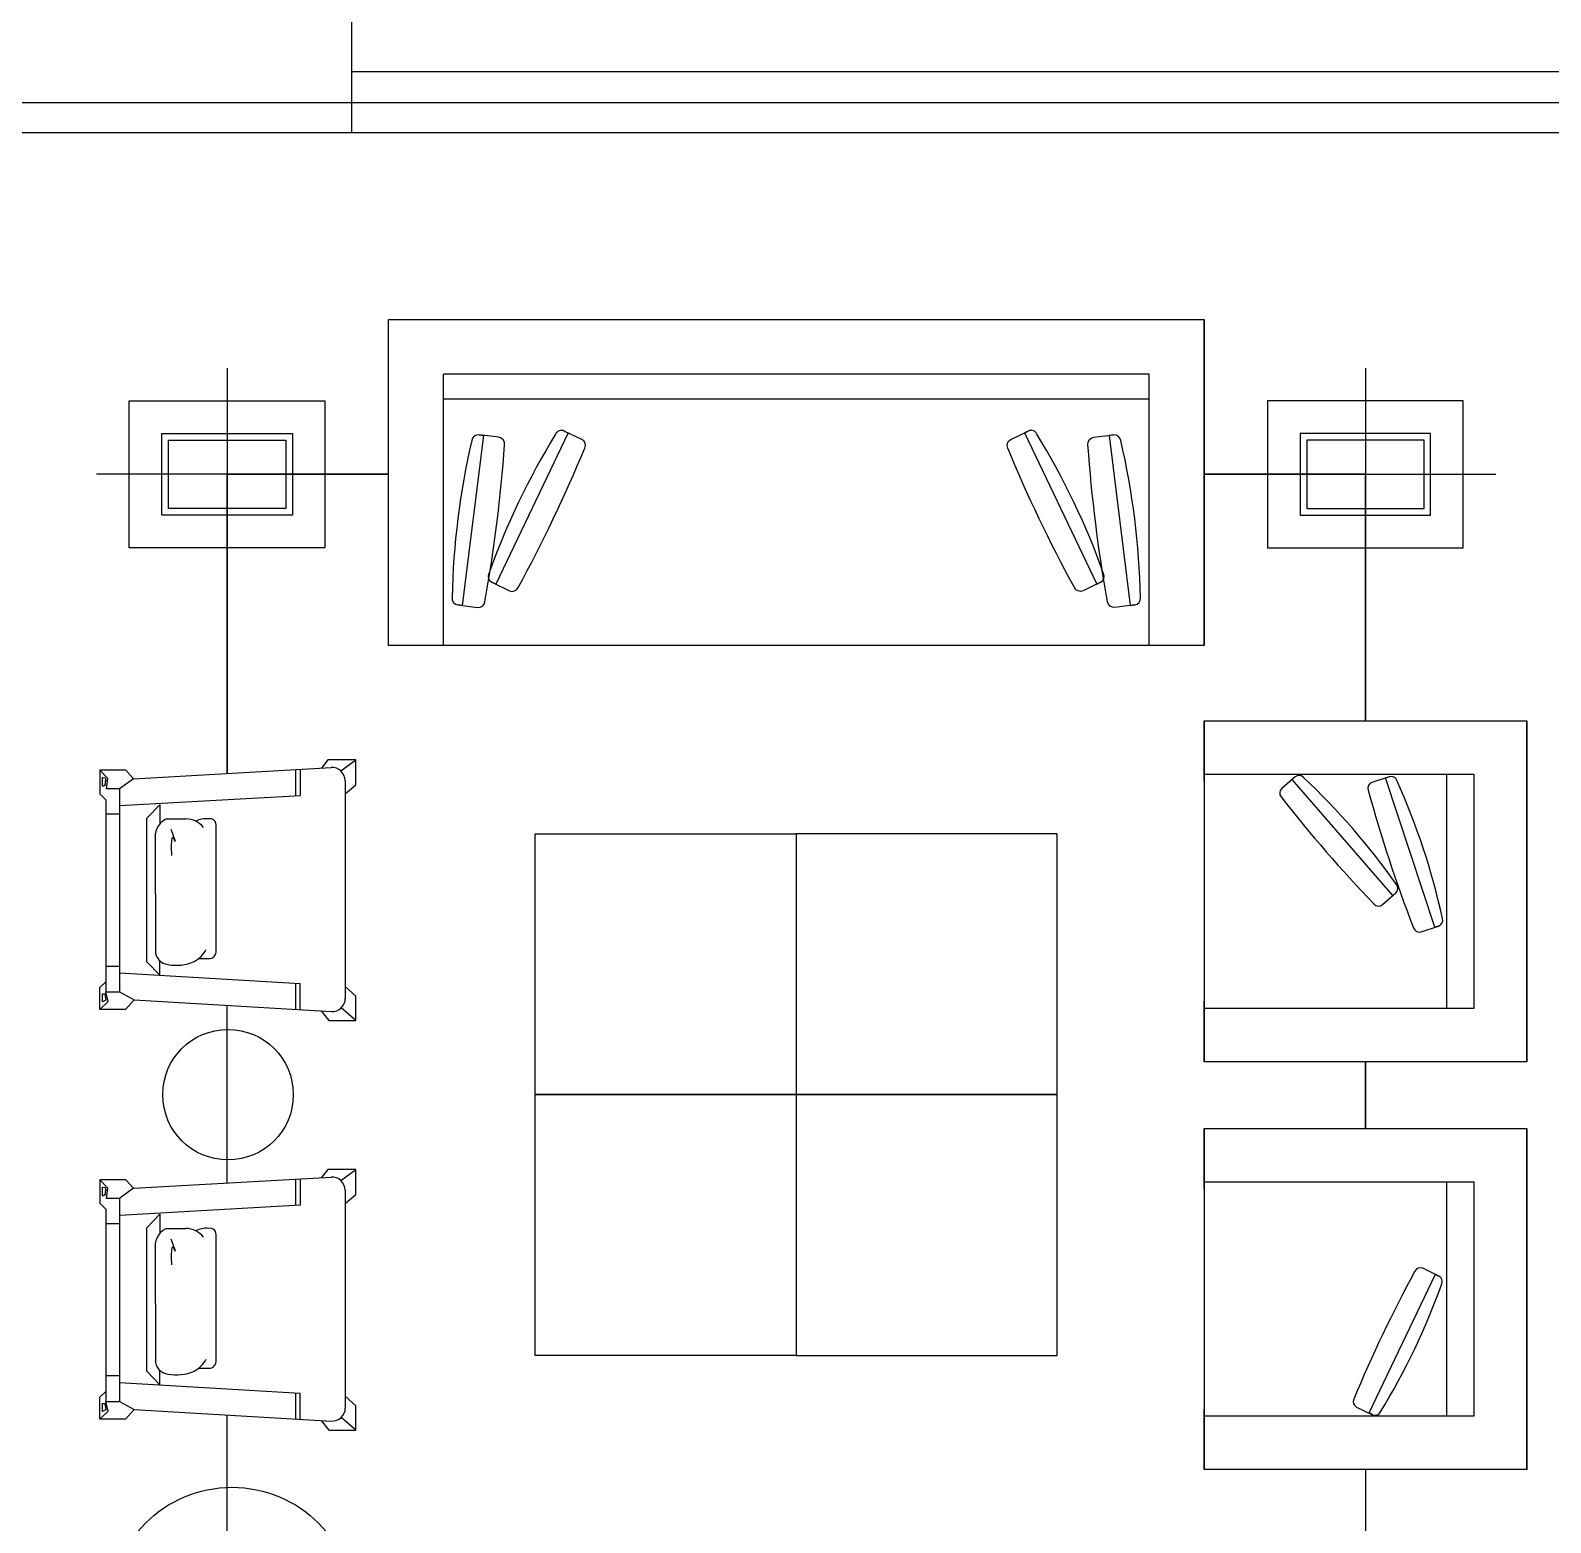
# Model space of a CAD drawing. Header units: millimetres. Extents: x -3377 to 119122, y -22007 to 15479.
# Drawn here: x 27996.6 to 28369.4, y 9688.5 to 10054.4 of the extents above; entities that cross this region are included whole.
import ezdxf

# ---------------------------------------------------------------- set-up
doc = ezdxf.new("R2010")
doc.units = ezdxf.units.MM
doc.header["$LTSCALE"] = 150
doc.header["$MEASUREMENT"] = 0
doc.layers.get('0').update_dxf_attribs({"plot": 0})
for name, color, linetype, plot in [('AREA', 3, 'Continuous', False), ('FUNITURE', 9, 'Continuous', False), ('OPEN-TAG', 4, 'Continuous', False), ('S-ARCH', 252, 'Continuous', False)]:
    doc.layers.add(name, color=color, linetype=linetype, plot=plot)
doc.layers.add('COL', color=1, linetype='Continuous')
doc.layers.add('WALL', color=2, linetype='Continuous')

# ---------------------------------------------------------------- blocks, each defined once
blk = doc.blocks.new('A$C704E4F0D')
at = {"layer": 'AREA', "color": 252}
for points in [[(-1377.5, -767.5), (-1377.5, -775), (-1577.5, -775), (-1577.5, -90), (-1472.5, -90), (-1472.5, 557.5), (-757.5, 557.5), (-757.5, 352.5), (247.5, 352.5), (247.5, 127.5), (-757.5, 127.5), (-757.5, -262.5), (-502.5, -262.5), (-502.5, -760), (-502.5, -767.5)], [(-1377.5, -767.5), (-1377.5, -135), (-1472.5, -135), (-1472.5, 557.5), (-757.5, 557.5), (-757.5, 352.5), (247.5, 352.5), (247.5, 127.5), (-757.5, 127.5), (-757.5, -262.5), (-502.5, -262.5), (-502.5, -767.5)]]:
    blk.add_lwpolyline(points, close=True, dxfattribs=at)
at = {"layer": 'COL', "color": 252}
blk.add_lwpolyline([(-1480, 650), (-1370, 650), (-1370, 550), (-1480, 550)], close=True, dxfattribs=at)
at = {"layer": 'FUNITURE', "color": 252, "lineweight": -2}
for p, q in [((-1160.92448, 424.29332), (-1160.92448, 504.29332)), ((-1347.4508, 424.29332), (-1347.4508, 490.81964)), ((-1347.4508, 484.79858), (-1174.39817, 484.79858)), ((-1174.39817, 424.29332), (-1174.39817, 482.39858)), ((-1160.92448, 405.83822), (-1160.92448, 391.01717)), ((-1160.92448, 405.83822), (-1081.72448, 405.83822)), ((-1081.72448, 322.23822), (-1081.72448, 405.83822)), ((-1081.72448, 405.83822), (-1081.72448, 322.23822)), ((-1101.40869, 335.29927), (-1101.40869, 392.77717)), ((-1160.92448, 391.01717), (-1160.92448, 337.05927)), ((-1160.92448, 391.01717), (-1160.92448, 337.05927)), ((-1160.92448, 337.05927), (-1160.92448, 322.23822)), ((-1160.92448, 322.23822), (-1160.92448, 337.05927)), ((-1081.72448, 322.23822), (-1160.92448, 322.23822)), ((-1160.92448, 305.83822), (-1160.92448, 291.01717)), ((-1160.92448, 305.83822), (-1081.72448, 305.83822)), ((-1081.72448, 222.23822), (-1081.72448, 305.83822)), ((-1081.72448, 305.83822), (-1081.72448, 222.23822)), ((-1160.92448, 291.01717), (-1160.92448, 237.05927)), ((-1160.92448, 291.01717), (-1160.92448, 237.05927)), ((-1101.40869, 235.29927), (-1101.40869, 292.77717)), ((-1160.92448, 237.05927), (-1160.92448, 222.23822)), ((-1160.92448, 222.23822), (-1160.92448, 237.05927)), ((-1081.72448, 222.23822), (-1160.92448, 222.23822))]:
    blk.add_line(p, q, dxfattribs=at)
at = {"layer": 'FUNITURE', "color": 252}
for p, q in [((-1375.80418, 396.27747), (-1377.32154, 394.26615)), ((-1368.92448, 396.27324), (-1375.80418, 396.27747)), ((-1372.60028, 393.53577), (-1368.92448, 396.27324)), ((-1368.92825, 390.13309), (-1368.92448, 396.27324)), ((-1431.69496, 393.73736), (-1431.6985, 387.9653)), ((-1425.38785, 393.73349), (-1431.69496, 393.73736)), ((-1429.73621, 391.69131), (-1431.69496, 393.73736)), ((-1431.03589, 389.83459), (-1431.03459, 391.96054)), ((-1431.03459, 391.96054), (-1430.94667, 391.96048)), ((-1430.94667, 391.96048), (-1430.45439, 391.87233)), ((-1430.45439, 391.87233), (-1430.2263, 391.06398)), ((-1430.10626, 389.1423), (-1429.73621, 391.69131)), ((-1423.43783, 391.65182), (-1426.86429, 389.14031)), ((-1423.43783, 391.65182), (-1425.38785, 393.73349)), ((-1423.43783, 391.65182), (-1374.98014, 394.40175)), ((-1383.71575, 393.9043), (-1383.71968, 387.49371)), ((-1382.54482, 387.56061), (-1382.54088, 393.9712)), ((-1431.6985, 387.9653), (-1430.22579, 386.49193)), ((-1430.80731, 389.83445), (-1431.03589, 389.83459)), ((-1430.45204, 390.0275), (-1430.80731, 389.83445)), ((-1430.45144, 391.00045), (-1430.45204, 390.0275)), ((-1430.2263, 391.06398), (-1430.45144, 391.00045)), ((-1426.86429, 389.14031), (-1430.10626, 389.1423)), ((-1426.86429, 389.14031), (-1426.89484, 339.38753)), ((-1371.59512, 391.21127), (-1371.52711, 337.75552)), ((-1371.59086, 387.9323), (-1368.92825, 390.13309)), ((-1430.22579, 386.49193), (-1430.25471, 339.38959)), ((-1426.86681, 385.04618), (-1382.54482, 387.56061)), ((-1420.19605, 381.93477), (-1417.03226, 385.26982)), ((-1417.03226, 385.26982), (-1417.03515, 380.56485)), ((-1430.22791, 383.02473), (-1426.86805, 383.02267)), ((-1420.19542, 346.7644), (-1420.19605, 381.93477)), ((-1415.375, 381.79552), (-1410.60638, 381.79259)), ((-1418.11648, 377.32741), (-1418.1114, 349.39252)), ((-1403.2117, 349.50969), (-1403.21528, 379.8824)), ((-1416.99466, 343.45916), (-1420.19542, 346.7644)), ((-1417.0011, 343.46581), (-1416.99896, 346.95647)), ((-1407.50904, 347.53596), (-1405.05565, 347.53445)), ((-1430.25084, 345.69996), (-1426.89097, 345.6979)), ((-1426.89198, 344.04734), (-1382.57315, 341.42328)), ((-1431.76174, 335.04552), (-1431.75844, 340.42527)), ((-1431.75844, 340.42527), (-1430.25322, 341.81636)), ((-1430.25471, 339.38959), (-1426.89484, 339.38753)), ((-1429.71052, 336.9732), (-1430.25471, 339.38959)), ((-1426.89484, 339.38753), (-1423.33849, 337.42487)), ((-1383.74793, 341.4931), (-1383.75187, 335.08204)), ((-1382.57709, 335.01222), (-1382.57315, 341.42328)), ((-1368.92462, 338.3337), (-1371.53091, 340.67924)), ((-1429.71052, 336.9732), (-1431.76174, 335.04552)), ((-1431.0367, 336.91723), (-1431.03549, 338.88595)), ((-1430.24078, 337.29534), (-1431.0367, 336.91723)), ((-1431.03549, 338.88595), (-1430.48608, 338.88561)), ((-1430.48608, 338.88561), (-1430.24078, 337.29534)), ((-1423.33849, 337.42487), (-1425.4537, 335.04165)), ((-1423.33849, 337.42487), (-1374.9201, 334.55718)), ((-1368.92828, 332.35917), (-1368.92462, 338.3337)), ((-1425.4537, 335.04165), (-1431.76174, 335.04552)), ((-1377.47023, 334.71126), (-1375.58869, 332.36326)), ((-1375.58869, 332.36326), (-1368.92828, 332.35917)), ((-1368.92828, 332.35917), (-1372.53214, 335.42281)), ((-1375.80418, 295.83229), (-1377.32154, 293.82098)), ((-1368.92448, 295.82807), (-1375.80418, 295.83229)), ((-1372.60028, 293.0906), (-1368.92448, 295.82807)), ((-1368.92825, 289.68792), (-1368.92448, 295.82807)), ((-1431.69496, 293.29219), (-1431.6985, 287.52013)), ((-1425.38785, 293.28832), (-1431.69496, 293.29219)), ((-1429.73621, 291.24614), (-1431.69496, 293.29219)), ((-1431.03589, 289.38942), (-1431.03459, 291.51536)), ((-1431.03459, 291.51536), (-1430.94667, 291.51531)), ((-1430.94667, 291.51531), (-1430.45439, 291.42716)), ((-1430.45439, 291.42716), (-1430.2263, 290.6188)), ((-1430.10626, 288.69712), (-1429.73621, 291.24614)), ((-1423.43783, 291.20664), (-1426.86429, 288.69513)), ((-1423.43783, 291.20664), (-1425.38785, 293.28832)), ((-1423.43783, 291.20664), (-1374.98014, 293.95658)), ((-1383.71575, 293.45913), (-1383.71968, 287.04853)), ((-1382.54482, 287.11544), (-1382.54088, 293.52603)), ((-1431.6985, 287.52013), (-1430.22579, 286.04675)), ((-1430.80731, 289.38928), (-1431.03589, 289.38942)), ((-1430.45204, 289.58232), (-1430.80731, 289.38928)), ((-1430.45144, 290.55528), (-1430.45204, 289.58232)), ((-1430.2263, 290.6188), (-1430.45144, 290.55528)), ((-1426.86429, 288.69513), (-1430.10626, 288.69712)), ((-1426.86429, 288.69513), (-1426.89484, 238.94235)), ((-1426.86681, 284.60101), (-1382.54482, 287.11544)), ((-1371.59512, 290.7661), (-1371.52711, 237.31035)), ((-1371.59086, 287.48713), (-1368.92825, 289.68792)), ((-1430.22579, 286.04675), (-1430.25471, 238.94442)), ((-1420.19605, 281.4896), (-1417.03226, 284.82465)), ((-1417.03226, 284.82465), (-1417.03515, 280.11967)), ((-1430.22791, 282.57956), (-1426.86805, 282.5775)), ((-1420.19542, 246.31922), (-1420.19605, 281.4896)), ((-1415.375, 281.35035), (-1410.60638, 281.34742)), ((-1418.11648, 276.88224), (-1418.1114, 248.94735)), ((-1403.2117, 249.06451), (-1403.21528, 279.43722)), ((-1416.99466, 243.01399), (-1420.19542, 246.31922)), ((-1417.0011, 243.02064), (-1416.99896, 246.5113)), ((-1407.50904, 247.09079), (-1405.05565, 247.08928)), ((-1430.25084, 245.25479), (-1426.89097, 245.25273)), ((-1426.89198, 243.60217), (-1382.57315, 240.97811)), ((-1431.76174, 234.60035), (-1431.75844, 239.9801)), ((-1431.75844, 239.9801), (-1430.25322, 241.37119)), ((-1430.25471, 238.94442), (-1426.89484, 238.94235)), ((-1429.71052, 236.52803), (-1430.25471, 238.94442)), ((-1426.89484, 238.94235), (-1423.33849, 236.9797)), ((-1383.74793, 241.04792), (-1383.75187, 234.63686)), ((-1382.57709, 234.56705), (-1382.57315, 240.97811)), ((-1368.92462, 237.88853), (-1371.53091, 240.23407)), ((-1429.71052, 236.52803), (-1431.76174, 234.60035)), ((-1431.0367, 236.47205), (-1431.03549, 238.44077)), ((-1430.24078, 236.85016), (-1431.0367, 236.47205)), ((-1431.03549, 238.44077), (-1430.48608, 238.44043)), ((-1430.48608, 238.44043), (-1430.24078, 236.85016)), ((-1423.33849, 236.9797), (-1425.4537, 234.59648)), ((-1423.33849, 236.9797), (-1374.9201, 234.11201)), ((-1368.92828, 231.91399), (-1372.53214, 234.97764)), ((-1368.92828, 231.91399), (-1368.92462, 237.88853)), ((-1425.4537, 234.59648), (-1431.76174, 234.60035)), ((-1377.47023, 234.26609), (-1375.58869, 231.91808)), ((-1375.58869, 231.91808), (-1368.92828, 231.91399))]:
    blk.add_line(p, q, dxfattribs=at)
at = {"layer": 'FUNITURE', "color": 252, "lineweight": -2}
for points in [[(-1360.92448, 424.29332), (-1360.92448, 504.29332), (-1160.92448, 504.29332), (-1160.92448, 424.29332)], [(-1376.50827, 448.29332), (-1424.50827, 448.29332), (-1424.50827, 484.29332), (-1376.50827, 484.29332)], [(-1145.34069, 448.29332), (-1097.34069, 448.29332), (-1097.34069, 484.29332), (-1145.34069, 484.29332)], [(-1384.50827, 456.29332), (-1416.50827, 456.29332), (-1416.50827, 476.29332), (-1384.50827, 476.29332)], [(-1386.10827, 457.89332), (-1414.90827, 457.89332), (-1414.90827, 474.69332), (-1386.10827, 474.69332)], [(-1137.34069, 456.29332), (-1105.34069, 456.29332), (-1105.34069, 476.29332), (-1137.34069, 476.29332)], [(-1135.74069, 457.89332), (-1106.94069, 457.89332), (-1106.94069, 474.69332), (-1135.74069, 474.69332)], [(-1324.92448, 378.16144), (-1260.92448, 378.16144), (-1260.92448, 314.16144), (-1324.92448, 314.16144)], [(-1196.92448, 378.16144), (-1260.92448, 378.16144), (-1260.92448, 314.16144), (-1196.92448, 314.16144)], [(-1324.92448, 314.16144), (-1260.92448, 314.16144), (-1260.92448, 250.16144), (-1324.92448, 250.16144)], [(-1196.92448, 314.16144), (-1260.92448, 314.16144), (-1260.92448, 250.16144), (-1196.92448, 250.16144)]]:
    blk.add_lwpolyline(points, close=True, dxfattribs=at)
for points in [[(-1400.50827, 492.29332), (-1400.50827, 440.29332)], [(-1121.34069, 492.29332), (-1121.34069, 440.29332)], [(-1174.39817, 482.39858), (-1174.39817, 490.81964), (-1347.4508, 490.81964)], [(-1368.50827, 466.29332), (-1432.50827, 466.29332)], [(-1360.92448, 466.29332), (-1400.50827, 466.29332), (-1400.50827, 392.95305)], [(-1121.34069, 405.83822), (-1121.34069, 466.29332), (-1160.92448, 466.29332)], [(-1153.34069, 466.29332), (-1089.34069, 466.29332)], [(-1160.92448, 391.01717), (-1160.92448, 405.83822)], [(-1160.92448, 392.77717), (-1094.78553, 392.77717), (-1094.78553, 335.29927), (-1160.92448, 335.29927)], [(-1400.50827, 330.15988), (-1400.50827, 336.0727)], [(-1121.32448, 305.83822), (-1121.32448, 322.23822)], [(-1160.92448, 291.01717), (-1160.92448, 305.83822)], [(-1400.50827, 292.58161), (-1400.50827, 298.163)], [(-1160.92448, 292.77717), (-1094.78553, 292.77717), (-1094.78553, 235.29927), (-1160.92448, 235.29927)]]:
    blk.add_lwpolyline(points, dxfattribs=at)
for points in [[(-1332.46115, 473.55577, 0.414213562), (-1333.87152, 475.3692), (-1338.70722, 475.97377), (-1337.63262, 475.83942), (-1342.85002, 434.10767), (-1343.92462, 434.24202), (-1339.08892, 433.63745, 0.414213562), (-1337.27549, 435.04783, 0.026404702)], [(-1312.77678, 472.72741, 0.414213562), (-1313.52469, 474.84551), (-1317.82371, 476.90079), (-1316.86837, 476.44406), (-1334.6053, 439.34389), (-1335.56064, 439.80062), (-1331.26162, 437.74533, 0.414213562), (-1329.14352, 438.49324, 0.026404702)], [(-1209.07218, 472.72741, -0.414213562), (-1208.32427, 474.84551), (-1204.02526, 476.90079), (-1204.98059, 476.44406), (-1187.24366, 439.34389), (-1186.28833, 439.80062), (-1190.58734, 437.74533, -0.414213562), (-1192.70544, 438.49324, -0.026404702)], [(-1189.38782, 473.55577, -0.414213562), (-1187.97744, 475.3692), (-1183.14174, 475.97377), (-1184.21634, 475.83942), (-1178.99894, 434.10767), (-1177.92434, 434.24202), (-1182.76004, 433.63745, -0.414213562), (-1184.57347, 435.04783, -0.026404702)], [(-1119.21808, 360.91245, 0.414213562), (-1117.16415, 360.76699), (-1113.86505, 363.62969), (-1114.59818, 362.99353), (-1139.3031, 391.46449), (-1138.56996, 392.10065), (-1141.86906, 389.23794, 0.414213562), (-1142.01453, 387.18401, 0.026404702)], [(-1109.52837, 355.06705, 0.414213562), (-1107.64773, 354.11948), (-1103.4054, 355.51909), (-1104.34814, 355.20806), (-1116.42663, 391.81899), (-1115.48389, 392.13001), (-1119.72621, 390.73041, 0.414213562), (-1120.67378, 388.84976, 0.026404702)], [(-1124.19144, 239.5058, 0.414213562), (-1123.50586, 237.56421), (-1119.56509, 235.6802), (-1120.44082, 236.09887), (-1104.18197, 270.10736), (-1103.30624, 269.6887), (-1107.24701, 271.5727, 0.414213562), (-1109.1886, 270.88712, 0.026404702)]]:
    blk.add_lwpolyline(points, format="xyb", close=True, dxfattribs=at)
at = {"layer": 'FUNITURE', "color": 252, "ltscale": 30}
for points in [[(-1400.50827, 392.95305), (-1400.50827, 466.29332), (-1360.92448, 466.29332)], [(-1160.92448, 466.29332), (-1121.34069, 466.29332), (-1121.34069, 405.83822)], [(-1400.50827, 292.50788), (-1400.50827, 336.0727)], [(-1121.34069, 322.23822), (-1121.34069, 305.83822)], [(-1400.50827, 142.95305), (-1400.50827, 235.62753)], [(-1121.34069, 222.23822), (-1121.34069, 155.83822)]]:
    blk.add_lwpolyline(points, dxfattribs=at)
at = {"layer": 'FUNITURE', "color": 252, "lineweight": -2}
blk.add_circle((-1400.28483, 314.16144), 16, dxfattribs=at)
for centre, radius, start, end in [((-1157.18858, 432.08788), 188.18825, 166.9555113, 178.791946), ((-1338.90875, 474.36187), 1.62445, 82.8737287, 172.8737287), ((-1163.00007, 380.09245), 184.00629, 148.5301561, 160.3665908), ((-1318.5088, 475.46779), 1.58835, 64.4483734, 154.4483734), ((-1203.34016, 475.46779), 1.58835, 25.5516266, 115.5516266), ((-1358.84889, 380.09245), 184.00629, 19.6334092, 31.4698439), ((-1182.94021, 474.36187), 1.62445, 7.1262713, 97.1262713), ((-1364.66038, 432.08788), 188.18825, 1.208054, 13.0444887), ((-1334.87554, 441.23362), 1.58835, 154.4483734, 244.4483734), ((-1186.97342, 441.23362), 1.58835, 295.5516266, 25.5516266), ((-1343.7231, 435.85392), 1.62445, 172.8737287, 262.8737287), ((-1178.12586, 435.85392), 1.62445, 277.1262713, 7.1262713), ((-1137.61573, 391.00095), 1.45599, 40.9489399, 130.9489399), ((-1251.83606, 268.86302), 168.67243, 35.0307226, 46.8671572), ((-1115.01735, 390.7159), 1.48908, 18.2584882, 108.2584882), ((-1270.97808, 320.53228), 172.50589, 12.3402709, 24.1767056), ((-1114.81929, 364.72939), 1.45599, 310.9489399, 40.9489399), ((-1103.87194, 356.93319), 1.48908, 288.2584882, 18.2584882), ((-1103.93425, 268.37511), 1.45599, 334.4483734, 64.4483734), ((-1261.48676, 324.42118), 168.67243, 328.5301561, 340.3665908), ((-1118.93709, 236.99379), 1.45599, 244.4483734, 334.4483734)]:
    blk.add_arc(centre, radius, start, end, dxfattribs=at)
at = {"layer": 'FUNITURE', "color": 252}
for centre, radius, start, end in [((-1374.79512, 391.20711), 3.2, 0.0745421, 93.3145958), ((-1413.49498, 377.5243), 4.66666, 113.757174, 171.2689643), ((-1410.64929, 376.28442), 5.50833, 38.0611133, 89.5536486), ((-1405.61068, 375.9502), 5.88592, 84.8540495, 116.2935501), ((-1404.78882, 380.22832), 1.61111, 347.6013774, 100.512175), ((-1488.7141, 378.47578), 70.60696, 359.0680878, 359.8027354), ((-1414.71701, 349.47057), 3.39529, 178.6123877, 265.0613292), ((-1412.93691, 356.34883), 10.46812, 258.581585, 294.4111722), ((-1412.16281, 353.45864), 7.53231, 298.1377443, 330.4593957), ((-1404.90345, 349.24069), 1.71301, 264.902878, 9.034728), ((-1374.72711, 337.75136), 3.2, 266.5424098, 0.0745421), ((-1374.79512, 290.76193), 3.2, 0.0745421, 93.3145958), ((-1413.49498, 277.07913), 4.66666, 113.757174, 171.2689643), ((-1410.64929, 275.83925), 5.50833, 38.0611133, 89.5536486), ((-1405.61068, 275.50503), 5.88592, 84.8540495, 116.2935501), ((-1404.78882, 279.78315), 1.61111, 347.6013774, 100.512175), ((-1488.7141, 278.03061), 70.60696, 359.0680878, 359.8027354), ((-1414.71701, 249.0254), 3.39529, 178.6123877, 265.0613292), ((-1412.93691, 255.90365), 10.46812, 258.581585, 294.4111722), ((-1412.16281, 253.01347), 7.53231, 298.1377443, 330.4593957), ((-1404.90345, 248.79551), 1.71301, 264.902878, 9.034728), ((-1374.72711, 237.30618), 3.2, 266.5424098, 0.0745421)]:
    blk.add_arc(centre, radius, start, end, dxfattribs=at)
at = {"layer": 'FUNITURE', "color": 252, "end_tangent": (-0.142138196, -0.989846823)}
for points in [[(-1414.31611, 379.24376), (-1413.30419, 376.40714), (-1413.70917, 377.20365), (-1414.21754, 374.67182), (-1414.1173, 372.84861)], [(-1414.31611, 278.79859), (-1413.30419, 275.96197), (-1413.70917, 276.75847), (-1414.21754, 274.22664), (-1414.1173, 272.40344)]]:
    blk.add_spline(points, degree=3, dxfattribs=at)
at = {"layer": 'OPEN-TAG', "color": 252}
blk.add_circle((-1399.31577, 187.88011), 30, dxfattribs=at)
at = {"layer": 'WALL', "color": 252}
for p, q in [((-870, 565, 0), (-1370, 565)), ((-875, 550, 0), (-1370, 550))]:
    blk.add_line(p, q, dxfattribs=at)
blk = doc.blocks.new('2021-1102')
blk.add_blockref('A$C704E4F0D', (17334.93, -6040.97))

msp = doc.modelspace()

# ---------------------------------------------------------------- block references
at = {"layer": 'S-ARCH'}
msp.add_blockref('2021-1102', (12110.4, 15520.27), dxfattribs=at)

doc.saveas('drawing.dxf')
